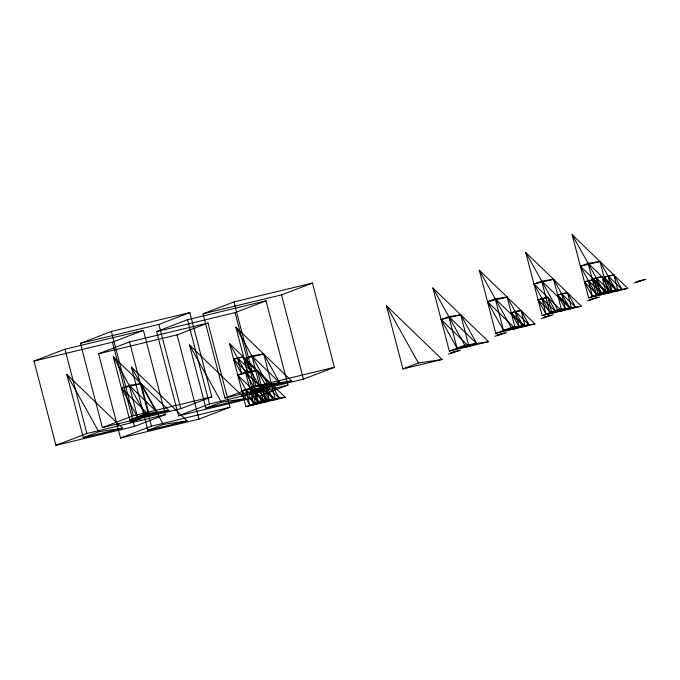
<?xml version="1.0" encoding="UTF-8"?>
<svg xmlns="http://www.w3.org/2000/svg" width="680" height="680" viewBox="0 0 680 680"><rect width="100%" height="100%" fill="white"/><g stroke="black" fill="none" stroke-linecap="round" stroke-linejoin="round"><path stroke-width="1.02" d="M34 361.08L64.948 349.231L143.42 330.335L165.368 414.596L134.419 426.445L55.947 445.34L34 361.08L112.472 342.184L143.42 330.335M80.418 343.315L111.367 331.466L189.839 312.57L211.786 396.831L180.838 408.671L102.365 427.567L80.418 343.315L158.891 324.42L189.839 312.57M98.583 353.762L129.531 341.912L208.004 323.017L229.95 407.277L199.002 419.126L120.53 438.022L98.583 353.762L177.055 334.866L208.004 323.017M156.612 331.551L187.561 319.71L266.024 300.815L287.971 385.075L257.031 396.916L178.559 415.811L156.612 331.551L235.084 312.655L266.024 300.815M203.031 313.786L233.979 301.945L312.451 283.05L334.399 367.302L303.45 379.151L224.978 398.046L203.031 313.786L281.503 294.89L312.451 283.05M55.947 445.34L86.895 433.491L165.368 414.596M102.365 427.567L133.314 415.726L211.786 396.831M83.3 437.648L98.778 431.732L122.536 428.204L66.844 374.459L83.3 437.648L122.536 428.204M129.719 419.883L145.197 413.967L168.954 410.44L113.263 356.694L129.719 419.883L168.954 410.44M129.999 422.56L137.734 419.602L140.709 419.161M120.53 438.022L151.478 426.173L229.95 407.277M178.559 415.811L209.508 403.971L287.971 385.075M224.978 398.046L255.926 386.206L334.399 367.302M147.892 430.338L163.362 424.413L187.119 420.886L131.427 367.14L147.892 430.338L187.119 420.886M205.912 408.127L221.382 402.203L245.149 398.675L189.448 344.93L205.912 408.127L245.149 398.675M252.331 390.363L267.81 384.438L291.567 380.911L235.875 327.165L252.331 390.363L291.567 380.911M252.611 393.04L260.346 390.082L263.313 389.64M245.973 406.716L261.451 400.792L285.209 397.264L229.517 343.519L245.973 406.716L285.209 397.264M402.917 368.925L418.387 363.001L442.153 359.474L386.452 305.728L402.917 368.925L442.153 359.474M449.335 351.152L464.814 345.236L488.571 341.708L432.879 287.963L449.335 351.152L488.571 341.708M495.754 333.387L511.233 327.471L534.99 323.944L479.298 270.198L495.754 333.387L534.99 323.944M542.181 315.622L557.651 309.697L581.409 306.178L525.716 252.433L542.181 315.622L581.409 306.178M588.6 297.857L604.069 291.933L627.836 288.413L572.135 234.659L588.6 297.857L627.836 288.413M448.383 354.127L455.642 351.356M494.81 336.362L502.061 333.591M541.229 318.597L548.479 315.817M587.648 300.832L594.898 298.052M634.066 283.067L641.317 280.287M450.84 353.541L458.09 350.761M497.258 335.775L504.509 332.996M543.677 318.01L550.936 315.231M590.096 300.237L597.354 297.466M636.523 282.472L643.773 279.701M130.9 421.524L137.734 419.602M636.191 281.732L646 279.37M253.504 392.003L260.346 390.082M589.773 299.498L599.582 297.135M543.354 317.262L553.163 314.899M496.927 335.027L506.736 332.664M450.508 352.793L460.317 350.429M572.135 234.659L604.069 291.933M525.716 252.433L557.651 309.697M479.298 270.198L511.233 327.471M432.879 287.963L464.814 345.236M386.452 305.728L418.387 363.001M235.875 327.165L267.81 384.438M229.517 343.519L261.451 400.792M189.448 344.93L221.382 402.203M131.427 367.14L163.362 424.413M113.263 356.694L145.197 413.967M66.844 374.459L98.778 431.732M281.503 294.89L303.45 379.151M233.979 301.945L255.926 386.206M235.084 312.655L257.031 396.916M187.561 319.71L209.508 403.971M177.055 334.866L199.002 419.126M158.891 324.42L180.838 408.671M129.531 341.912L151.478 426.173M111.367 331.466L133.314 415.726M112.472 342.184L134.419 426.445M64.948 349.231L86.895 433.491M129.226 385.33L121.49 388.288L137.462 416.925L149.337 415.166L157.08 412.199L141.108 383.562L129.226 385.33L137.462 416.925L157.08 412.199L129.226 385.33M237.499 357.841L233.631 359.32L241.612 373.635L247.554 372.75L251.422 371.272L243.44 356.957L237.499 357.841L241.612 373.635L251.422 371.272L237.499 357.841M251.838 355.801L244.103 358.76L260.066 387.396L271.949 385.637L279.684 382.678L263.721 354.042L251.838 355.801L260.066 387.396L279.684 382.678L251.838 355.801M245.48 372.155L237.745 375.113L253.708 403.75L265.591 401.99L273.326 399.032L257.363 370.396L245.48 372.155L253.708 403.75L273.326 399.032L245.48 372.155M245.726 389.436L241.859 390.915L249.84 405.238L255.782 404.353L259.649 402.875L251.668 388.552L245.726 389.436L249.84 405.238L259.649 402.875L245.726 389.436M253.462 386.469L249.594 387.957L257.584 402.271L263.517 401.387L267.393 399.908L259.403 385.594L253.462 386.469L257.584 402.271L267.393 399.908L253.462 386.469M265.344 384.71L261.477 386.189L269.458 400.512L275.4 399.627L279.267 398.149L271.286 383.826L265.344 384.71L269.458 400.512L279.267 398.149L265.344 384.71M448.842 316.6L441.108 319.558L457.07 348.194L468.954 346.434L476.688 343.468L460.725 314.832L448.842 316.6L457.07 348.194L476.688 343.468L448.842 316.6M495.261 298.834L487.526 301.793L503.498 330.429L515.372 328.67L523.107 325.703L507.144 297.067L495.261 298.834L503.498 330.429L523.107 325.703L495.261 298.834M541.679 281.061L533.944 284.027L549.916 312.664L561.79 310.896L569.534 307.938L553.562 279.301L541.679 281.061L549.916 312.664L569.534 307.938L541.679 281.061M588.106 263.296L580.363 266.262L596.335 294.899L608.217 293.131L615.952 290.173L599.981 261.536L588.106 263.296L596.335 294.899L615.952 290.173L588.106 263.296M541.926 298.341L538.058 299.829L546.048 314.143L551.981 313.259L555.858 311.78L547.867 297.466L541.926 298.341L546.048 314.143L555.858 311.78L541.926 298.341M588.353 280.576L584.486 282.055L592.467 296.378L598.409 295.494L602.276 294.015L594.294 279.701L588.353 280.576L592.467 296.378L602.276 294.015L588.353 280.576M596.088 277.618L592.221 279.098L600.202 293.42L606.144 292.536L610.011 291.057L602.029 276.734L596.088 277.618L600.202 293.42L610.011 291.057L596.088 277.618M515.125 311.389L511.258 312.868L519.24 327.182L525.181 326.306L529.048 324.819L521.067 310.505L515.125 311.389L519.24 327.182L529.048 324.819L515.125 311.389M561.544 293.624L557.677 295.103L565.667 309.417L571.6 308.541L575.476 307.054L567.486 292.74L561.544 293.624L565.667 309.417L575.476 307.054L561.544 293.624M607.971 275.85L604.104 277.338L612.085 291.652L618.027 290.768L621.894 289.289L613.904 274.975L607.971 275.85L612.085 291.652L621.894 289.289L607.971 275.85M599.981 261.536L580.363 266.262L608.217 293.131L599.981 261.536M553.562 279.301L533.944 284.027L561.79 310.896L553.562 279.301M243.44 356.957L233.631 359.32L247.554 372.75L243.44 356.957M141.108 383.562L121.49 388.288L149.337 415.166L141.108 383.562M263.721 354.042L244.103 358.76L271.949 385.637L263.721 354.042M507.144 297.067L487.526 301.793L515.372 328.67L507.144 297.067M602.029 276.734L592.221 279.098L606.144 292.536L602.029 276.734M594.294 279.701L584.486 282.055L598.409 295.494L594.294 279.701M613.904 274.975L604.104 277.338L618.027 290.768L613.904 274.975M460.725 314.832L441.108 319.558L468.954 346.434L460.725 314.832M547.867 297.466L538.058 299.829L551.981 313.259L547.867 297.466M567.486 292.74L557.677 295.103L571.6 308.541L567.486 292.74M257.363 370.396L237.745 375.113L265.591 401.99L257.363 370.396M521.067 310.505L511.258 312.868L525.181 326.306L521.067 310.505M259.403 385.594L249.594 387.957L263.517 401.387L259.403 385.594M251.668 388.552L241.859 390.915L255.782 404.353L251.668 388.552M271.286 383.826L261.477 386.189L275.4 399.627L271.286 383.826"/></g></svg>
